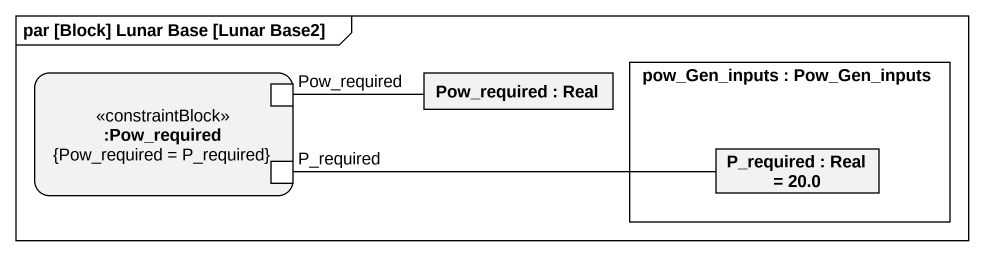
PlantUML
@startuml
mainframe par [Block] Lunar Base [Lunar Base2]
rectangle ":Pow_required\n{Pow_required = P_required}" as Pow_required <<constraintBlock>> {
  port "Pow_required" as Pow_required_2
  port "P_required" as P_required_2
}
rectangle "Pow_required : Real" as Pow_required_3
rectangle "pow_Gen_inputs : Pow_Gen_inputs" as pow_Gen_inputs {
  rectangle "P_required : Real = 20.0" as P_required
}
Pow_required_2 -right- Pow_required_3
P_required_2 -right- P_required
@enduml
